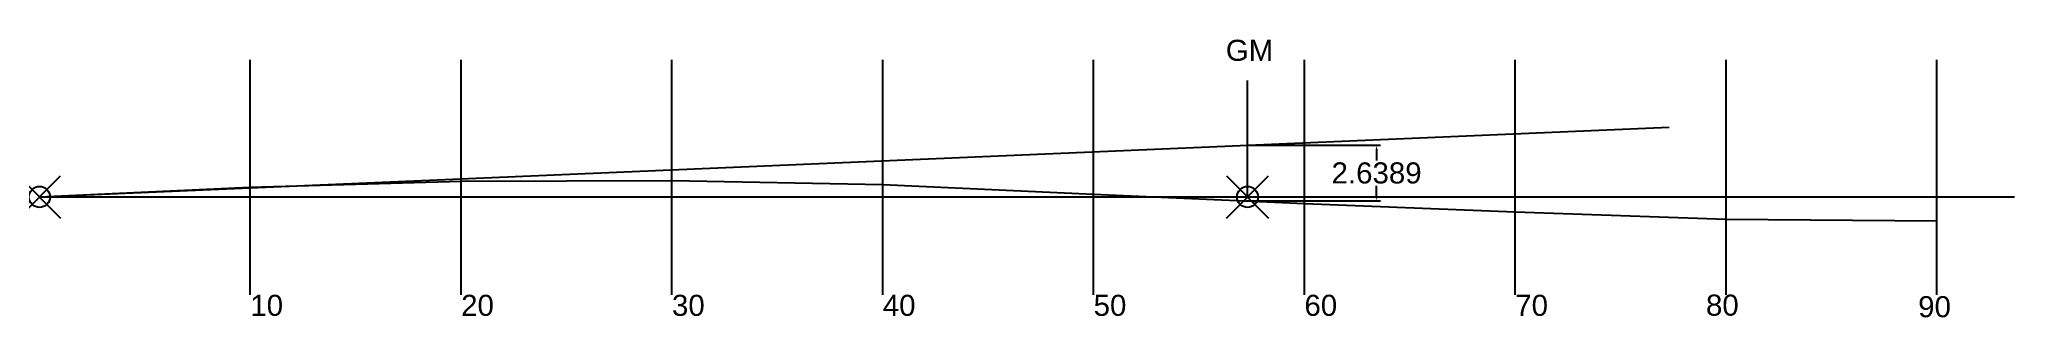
# Model space of a CAD drawing. Header units: metres. Extents: x 0 to 93.7, y -5.7 to 7.5.
import ezdxf

# ---------------------------------------------------------------- set-up
doc = ezdxf.new("R2010")
doc.units = ezdxf.units.M
doc.header["$MEASUREMENT"] = 0
doc.header["$PDMODE"] = 35
doc.styles.get("Standard").update_dxf_attribs({"font": 'arial.ttf'})
doc.dimstyles.get("Standard").update_dxf_attribs({"dimtxt": 0.18, "dimasz": 0.18, "dimexe": 0.18, "dimexo": 0.0625, "dimgap": 0.09, "dimtad": 0, "dimtih": 1, "dimtoh": 1, "dimdec": 4, "dimzin": 0, "dimdsep": 46, "dimtxsty": 'Standard', "dimcen": 0.09, "dimadec": 0, "dimazin": 0, "dimtfac": 1, "dimtdec": 4, "dimtofl": 0, "dimtmove": 0, "dimatfit": 3, "dimfxl": 1, "dimtolj": 1, "dimtzin": 0, "dimarcsym": 0})

# ---------------------------------------------------------------- blocks, each defined once
blk = doc.blocks.new('*D3')
at = {"color": 0, "lineweight": -2, "transparency": 16777216}
for p, q in [((57.363, 2.452), (63.603, 2.452)), ((63.423, 2.272), (63.423, 1.734)), ((63.423, -0.006), (63.423, 0.532)), ((57.247, -0.186), (63.603, -0.186))]:
    blk.add_line(p, q, dxfattribs=at)
at = {"color": 0, "transparency": 16777216}
for points in [[(63.393, 2.272), (63.453, 2.272), (63.423, 2.452)], [(63.393, -0.006), (63.453, -0.006), (63.423, -0.186)]]:
    blk.add_solid(points, dxfattribs=at)
at = {"layer": 'Defpoints', "color": 0, "transparency": 16777216}
for p in [(57.3, 2.452), (57.185, -0.186), (63.423, -0.186)]:
    blk.add_point(p, dxfattribs=at)
at = {"color": 0, "transparency": 16777216, "insert": (63.423, 1.133), "char_height": 0.18, "attachment_point": 5}
blk.add_mtext('\\A1;{\\H5.55556x;2.6389}', dxfattribs=at)

msp = doc.modelspace()

# ---------------------------------------------------------------- linework, layer by layer
for p, q in [((10, -4.64549), (10, 6.50615)), ((20, -4.64549), (20, 6.50615)), ((30, -4.64549), (30, 6.50615)), ((40, -4.64549), (40, 6.50615)), ((50, -4.64549), (50, 6.50615)), ((60, -4.64549), (60, 6.50615)), ((70, -4.64549), (70, 6.50615)), ((80, -4.64549), (80, 6.50615)), ((90, -4.64549), (90, 6.50615)), ((57.3, 0), (57.3, 5.52365)), ((0, 0), (77.29261, 3.30817)), ((0, 0), (93.68076, 0))]:
    msp.add_line(p, q)
msp.add_lwpolyline([(0, 0), (10, 0.45623), (20, 0.75376), (30, 0.78185), (40, 0.58793), (50, 0.12714), (60, -0.30926), (70, -0.7086), (80, -1.05881), (90, -1.13088)])
for p in [(0, 0), (57.3, 0)]:
    msp.add_point(p)

# ---------------------------------------------------------------- texts
at = {"char_height": 1, "width": 2.8146592, "attachment_point": 1}
for s, insert in [('GM', (56.27033, 7.46101)), ('10', (10, -4.64549)), ('20', (20, -4.64549)), ('30', (30, -4.64549)), ('40', (40, -4.64549)), ('50', (50, -4.64549)), ('60', (60, -4.64549)), ('70', (70, -4.64549)), ('80', (79.04699, -4.63624)), ('90', (89.1122, -4.71088))]:
    msp.add_mtext(s, dxfattribs=dict(at, insert=insert))

# ---------------------------------------------------------------- dimensions: what is measured, and where the dimension line sits
dim = msp.add_linear_dim(base=(63.42341, -0.18641), p1=(57.3, 2.45248), p2=(57.18484, -0.18641), angle=90, text='{\\H5.55556x;<>}', dimstyle='Standard')
dim.commit()
dim.dimension.update_dxf_attribs({"geometry": '*D3', "text_midpoint": (63.42341, 1.13303)})

doc.saveas('drawing.dxf')
